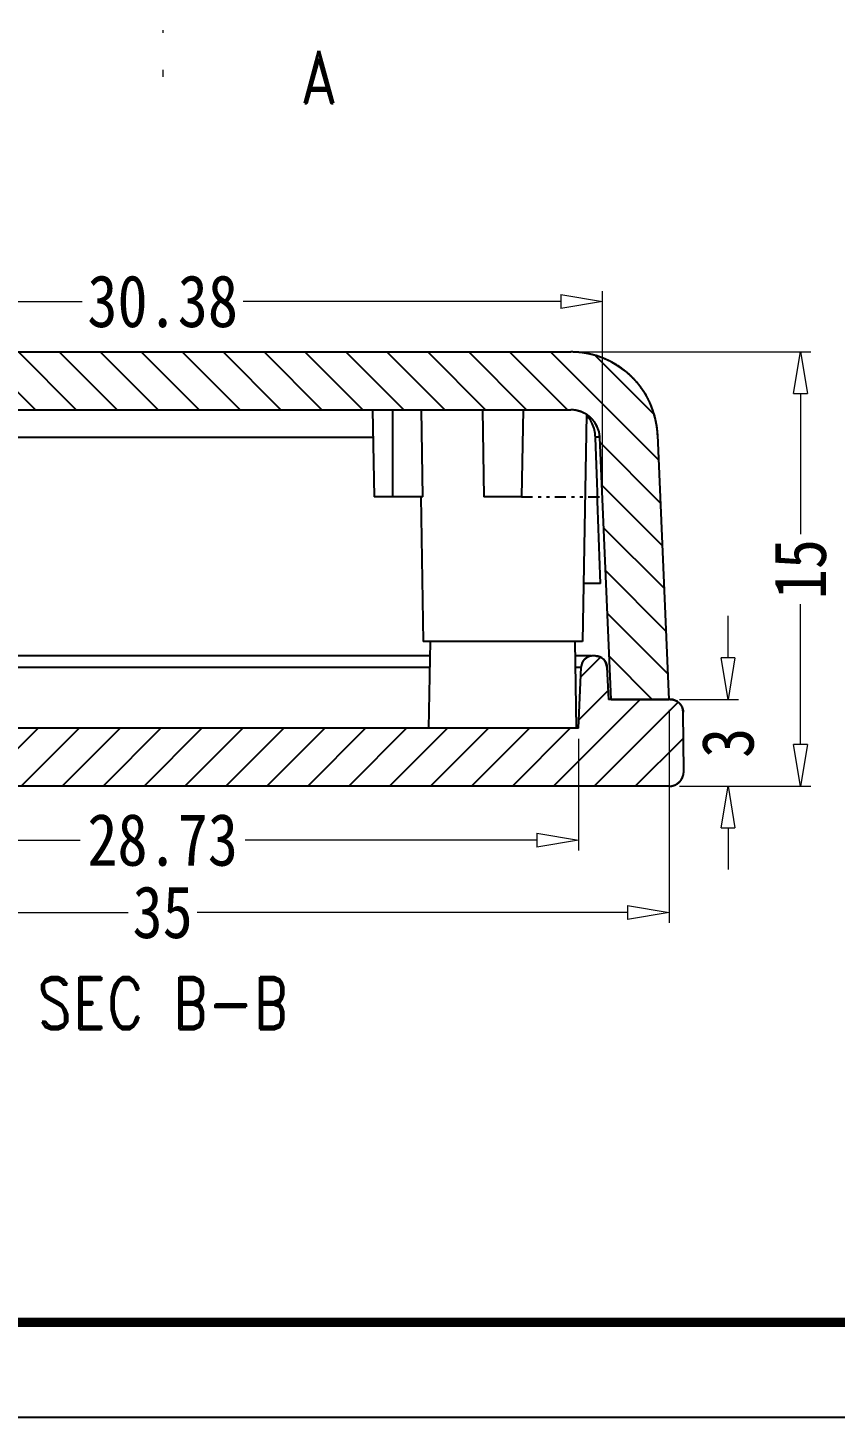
# Model space of a CAD drawing. Header units: millimetres. Extents: x -315 to 1788, y -2932 to -1928.
# Drawn here: x -255.86 to -227.97, y -2932.11 to -2884.12 of the extents above; entities that cross this region are included whole.
import ezdxf
from ezdxf.enums import TextEntityAlignment as Align

# ---------------------------------------------------------------- set-up
doc = ezdxf.new("R2010")
doc.units = ezdxf.units.MM
doc.linetypes.add('DIVIDE', pattern=[31.75, 12.7, -6.35, 0, -6.35, 0, -6.35])
doc.layers.add('dim', color=3, linetype='Continuous', lineweight=9)
doc.layers.add('hatch', color=56, linetype='Continuous', lineweight=9)
doc.layers.add('from', color=7, linetype='Continuous')
doc.styles.add('FFS', font='SIMFANG.TTF', dxfattribs={"width": 0.85})
doc.styles.add('LongTou', font='romand.shx', dxfattribs={"width": 0.8, "bigfont": 'whgdtxt.shx'})
doc.dimstyles.new('YanXiu', dxfattribs={"dimtxt": 2.5, "dimasz": 2.2, "dimexe": 1, "dimexo": 0.6, "dimgap": 0.66, "dimtad": 0, "dimzin": 9, "dimdsep": 46, "dimtxsty": 'FFS', "dimblk": 'CLOSEDBLANK', "dimcen": 0, "dimclrd": 256, "dimclre": 131, "dimclrt": 42, "dimazin": 0, "dimtfac": 1, "dimtofl": 0, "dimtmove": 0, "dimatfit": 3, "dimldrblk": 'CLOSEDBLANK', "dimfxl": 0, "dimlwd": 5, "dimlwe": 5, "dimarcsym": 0})

# ---------------------------------------------------------------- blocks, each defined once
blk = doc.blocks.new('_ClosedBlank')
at = {"color": 0, "linetype": 'ByBlock', "lineweight": -2}
for p, q in [((-1, 0.167), (0, 0)), ((-1, 0.167), (-1, -0.167)), ((0, 0), (-1, -0.167))]:
    blk.add_line(p, q, dxfattribs=at)
blk = doc.blocks.new('*D80')
at = {"layer": 'Defpoints', "color": 0}
for p in [(-233.7, -2907.318, 0), (-231.669, -2907.318), (-233.7, -2910.318, 0)]:
    blk.add_point(p, dxfattribs=at)
at = {"layer": 'dim', "lineweight": 5}
for p, q in [((-231.669, -2905.878), (-231.669, -2904.438)), ((-231.669, -2911.758), (-231.669, -2913.198))]:
    blk.add_line(p, q, dxfattribs=at)
at = {"layer": 'dim', "color": 131, "lineweight": 5}
for p, q in [((-233.34, -2907.318), (-231.309, -2907.318)), ((-233.34, -2910.318), (-231.309, -2910.318))]:
    blk.add_line(p, q, dxfattribs=at)
at = {"layer": 'dim', "lineweight": 5, "xscale": 1.44, "yscale": 1.44, "zscale": 1.44}
for p, rotation in [((-231.669, -2907.318), 270), ((-231.669, -2910.318), 90)]:
    blk.add_blockref('_ClosedBlank', p, dxfattribs=dict(at, rotation=rotation))
at = {"layer": 'dim', "color": 42, "insert": (-231.669, -2908.818), "char_height": 1.8, "attachment_point": 5, "rotation": 90, "style": 'FFS'}
blk.add_mtext('3', dxfattribs=at)
blk = doc.blocks.new('*D81')
at = {"layer": 'Defpoints', "color": 0}
for p in [(-237.314, -2895.318, 0), (-229.169, -2895.318), (-233.7, -2910.318, 0)]:
    blk.add_point(p, dxfattribs=at)
at = {"layer": 'dim', "color": 131, "lineweight": 5}
for p, q in [((-236.954, -2895.318), (-228.809, -2895.318)), ((-233.34, -2910.318), (-228.809, -2910.318))]:
    blk.add_line(p, q, dxfattribs=at)
at = {"layer": 'dim', "lineweight": 5}
for p, q in [((-229.169, -2896.758), (-229.169, -2901.606)), ((-229.169, -2908.878), (-229.169, -2904.03))]:
    blk.add_line(p, q, dxfattribs=at)
at = {"layer": 'dim', "lineweight": 5, "xscale": 1.44, "yscale": 1.44, "zscale": 1.44}
for p, rotation in [((-229.169, -2895.318), 90), ((-229.169, -2910.318), 270)]:
    blk.add_blockref('_ClosedBlank', p, dxfattribs=dict(at, rotation=rotation))
at = {"layer": 'dim', "color": 42, "insert": (-229.169, -2902.818), "char_height": 1.8, "attachment_point": 5, "rotation": 90, "style": 'FFS'}
blk.add_mtext('15', dxfattribs=at)
blk = doc.blocks.new('*D84')
at = {"layer": 'Defpoints', "color": 0}
for p in [(-265.565, -2908.318, 0), (-236.835, -2908.318, 0), (-236.835, -2912.179)]:
    blk.add_point(p, dxfattribs=at)
at = {"layer": 'dim', "color": 131, "lineweight": 5}
for p, q in [((-265.565, -2908.678), (-265.565, -2912.539)), ((-236.835, -2908.678), (-236.835, -2912.539))]:
    blk.add_line(p, q, dxfattribs=at)
at = {"layer": 'dim', "lineweight": 5}
for p, q in [((-264.125, -2912.179), (-254.049, -2912.179)), ((-238.275, -2912.179), (-248.351, -2912.179))]:
    blk.add_line(p, q, dxfattribs=at)
at = {"layer": 'dim', "lineweight": 5, "xscale": 1.44, "yscale": 1.44, "zscale": 1.44, "rotation": 180}
blk.add_blockref('_ClosedBlank', (-265.565, -2912.179), dxfattribs=at)
at = {"layer": 'dim', "lineweight": 5, "xscale": 1.44, "yscale": 1.44, "zscale": 1.44}
blk.add_blockref('_ClosedBlank', (-236.835, -2912.179), dxfattribs=at)
at = {"layer": 'dim', "color": 42, "insert": (-251.2, -2912.179), "char_height": 1.8, "attachment_point": 5, "style": 'FFS'}
blk.add_mtext('28.73', dxfattribs=at)
blk = doc.blocks.new('*D85')
at = {"layer": 'Defpoints', "color": 0}
for p in [(-268.7, -2907.318, 0), (-233.7, -2907.318, 0), (-233.7, -2914.679)]:
    blk.add_point(p, dxfattribs=at)
at = {"layer": 'dim', "color": 131, "lineweight": 5}
for p, q in [((-268.7, -2907.678), (-268.7, -2915.039)), ((-233.7, -2907.678), (-233.7, -2915.039))]:
    blk.add_line(p, q, dxfattribs=at)
at = {"layer": 'dim', "lineweight": 5}
for p, q in [((-267.26, -2914.679), (-252.395, -2914.679)), ((-235.14, -2914.679), (-250.005, -2914.679))]:
    blk.add_line(p, q, dxfattribs=at)
at = {"layer": 'dim', "lineweight": 5, "xscale": 1.44, "yscale": 1.44, "zscale": 1.44, "rotation": 180}
blk.add_blockref('_ClosedBlank', (-268.7, -2914.679), dxfattribs=at)
at = {"layer": 'dim', "lineweight": 5, "xscale": 1.44, "yscale": 1.44, "zscale": 1.44}
blk.add_blockref('_ClosedBlank', (-233.7, -2914.679), dxfattribs=at)
at = {"layer": 'dim', "color": 42, "insert": (-251.2, -2914.679), "char_height": 1.8, "attachment_point": 5, "style": 'FFS'}
blk.add_mtext('35', dxfattribs=at)
blk = doc.blocks.new('*D88')
at = {"layer": 'Defpoints', "color": 0}
for p in [(-236.008, -2893.574), (-266.393, -2900.318), (-236.008, -2900.318)]:
    blk.add_point(p, dxfattribs=at)
at = {"layer": 'dim', "color": 131, "lineweight": 5}
for p, q in [((-266.393, -2899.958), (-266.393, -2893.214)), ((-236.008, -2899.958), (-236.008, -2893.214))]:
    blk.add_line(p, q, dxfattribs=at)
at = {"layer": 'dim', "lineweight": 5}
for p, q in [((-264.953, -2893.574), (-253.983, -2893.574)), ((-237.448, -2893.574), (-248.417, -2893.574))]:
    blk.add_line(p, q, dxfattribs=at)
at = {"layer": 'dim', "lineweight": 5, "xscale": 1.44, "yscale": 1.44, "zscale": 1.44, "rotation": 180}
blk.add_blockref('_ClosedBlank', (-266.393, -2893.574), dxfattribs=at)
at = {"layer": 'dim', "lineweight": 5, "xscale": 1.44, "yscale": 1.44, "zscale": 1.44}
blk.add_blockref('_ClosedBlank', (-236.008, -2893.574), dxfattribs=at)
at = {"layer": 'dim', "color": 42, "insert": (-251.2, -2893.574), "char_height": 1.8, "attachment_point": 5, "style": 'FFS'}
blk.add_mtext('30.38', dxfattribs=at)

msp = doc.modelspace()

# ---------------------------------------------------------------- hatches: boundary and pattern name
at = {"linetype": 'Continuous'}
h = msp.add_hatch(dxfattribs=at)
h.set_pattern_fill('DEFAULT__3', color=40, angle=135, style=0, pattern_type=0)
h.set_pattern_definition([(135, (185.5269, -3305.918), (-0.7071068, -0.7071068), [])])
edge = h.paths.add_edge_path()
edge.add_line((-235.702, -2907.318), (-233.7, -2907.318))
edge.add_line((-235.702, -2907.318), (-236.097, -2898.274))
edge.add_spline(control_points=[(-236.097, -2898.274), (-236.122, -2897.709), (-236.53, -2897.318), (-237.096, -2897.318)], knot_values=[0, 0, 0, 0, 1, 1, 1, 1], weights=[1, 0.814909, 0.814909, 1], degree=3, periodic=0)
edge.add_line((-265.304, -2897.318), (-237.096, -2897.318))
edge.add_spline(control_points=[(-266.303, -2898.274), (-266.279, -2897.709), (-265.87, -2897.318), (-265.304, -2897.318)], knot_values=[0, 0, 0, 0, 1, 1, 1, 1], weights=[1, 0.814909, 0.814909, 1], degree=3, periodic=0)
edge.add_line((-266.698, -2907.318), (-266.303, -2898.274))
edge.add_line((-268.7, -2907.318), (-266.698, -2907.318))
edge.add_line((-268.7, -2907.318), (-268.301, -2898.187))
edge.add_spline(control_points=[(-268.301, -2898.187), (-268.227, -2896.492), (-267.001, -2895.318), (-265.304, -2895.318)], knot_values=[0, 0, 0, 0, 1, 1, 1, 1], weights=[1, 0.814909, 0.814909, 1], degree=3, periodic=0)
edge.add_line((-265.304, -2895.318), (-237.096, -2895.318))
edge.add_spline(control_points=[(-234.099, -2898.187), (-234.173, -2896.492), (-235.399, -2895.318), (-237.096, -2895.318)], knot_values=[0, 0, 0, 0, 1, 1, 1, 1], weights=[1, 0.814909, 0.814909, 1], degree=3, periodic=0)
edge.add_line((-233.7, -2907.318), (-234.099, -2898.187))
h = msp.add_hatch(dxfattribs=at)
h.set_pattern_fill('DEFAULT__4', color=40, angle=225, style=0, pattern_type=0)
h.set_pattern_definition([(225, (185.5269, -3305.918), (0.7071068, -0.7071068), [])])
edge = h.paths.add_edge_path()
edge.add_line((-233.668, -2907.318), (-235.802, -2907.318))
edge.add_spline(control_points=[(-233.668, -2907.318), (-233.406, -2907.318), (-233.22, -2907.502), (-233.218, -2907.764)], knot_values=[0, 0, 0, 0, 1, 1, 1, 1], weights=[1, 0.80679, 0.80679, 1], degree=3, periodic=0)
edge.add_line((-233.2, -2909.814), (-233.218, -2907.764))
edge.add_spline(control_points=[(-233.7, -2910.318), (-233.405, -2910.318), (-233.198, -2910.108), (-233.2, -2909.814)], knot_values=[0, 0, 0, 0, 1, 1, 1, 1], weights=[1, 0.802676, 0.802676, 1], degree=3, periodic=0)
edge.add_line((-233.7, -2910.318), (-268.7, -2910.318))
edge.add_spline(control_points=[(-268.7, -2910.318), (-268.995, -2910.318), (-269.203, -2910.108), (-269.2, -2909.814)], knot_values=[0, 0, 0, 0, 1, 1, 1, 1], weights=[1, 0.802676, 0.802676, 1], degree=3, periodic=0)
edge.add_line((-269.2, -2909.814), (-269.182, -2907.764))
edge.add_spline(control_points=[(-268.732, -2907.318), (-268.994, -2907.318), (-269.18, -2907.502), (-269.182, -2907.764)], knot_values=[0, 0, 0, 0, 1, 1, 1, 1], weights=[1, 0.80679, 0.80679, 1], degree=3, periodic=0)
edge.add_line((-266.598, -2907.318), (-268.732, -2907.318))
edge.add_line((-266.549, -2906.2), (-266.598, -2907.318))
edge.add_spline(control_points=[(-266.15, -2905.818), (-266.376, -2905.818), (-266.539, -2905.974), (-266.549, -2906.2)], knot_values=[0, 0, 0, 0, 1, 1, 1, 1], weights=[1, 0.814909, 0.814909, 1], degree=3, periodic=0)
edge.add_line((-266.057, -2905.818), (-266.15, -2905.818))
edge.add_spline(control_points=[(-266.057, -2905.818), (-265.831, -2905.818), (-265.667, -2905.974), (-265.658, -2906.2)], knot_values=[0, 0, 0, 0, 1, 1, 1, 1], weights=[1, 0.814909, 0.814909, 1], degree=3, periodic=0)
edge.add_line((-265.565, -2908.318), (-265.658, -2906.2))
edge.add_line((-236.835, -2908.318), (-265.565, -2908.318))
edge.add_line((-236.835, -2908.318), (-236.743, -2906.2))
edge.add_spline(control_points=[(-236.343, -2905.818), (-236.569, -2905.818), (-236.733, -2905.974), (-236.743, -2906.2)], knot_values=[0, 0, 0, 0, 1, 1, 1, 1], weights=[1, 0.814909, 0.814909, 1], degree=3, periodic=0)
edge.add_line((-236.25, -2905.818), (-236.343, -2905.818))
edge.add_spline(control_points=[(-236.25, -2905.818), (-236.024, -2905.818), (-235.861, -2905.974), (-235.851, -2906.2)], knot_values=[0, 0, 0, 0, 1, 1, 1, 1], weights=[1, 0.814909, 0.814909, 1], degree=3, periodic=0)
edge.add_line((-235.851, -2906.2), (-235.802, -2907.318))

# ---------------------------------------------------------------- linework, layer by layer
at = {"color": 7, "linetype": 'Continuous'}
for p, q in [((-265.304, -2895.318, 0), (-237.096, -2895.318, 0)), ((-265.304, -2895.318, 0), (-237.096, -2895.318, 0)), ((-265.304, -2897.318, 0), (-237.096, -2897.318, 0)), ((-265.304, -2897.318, 0), (-237.096, -2897.318, 0)), ((-243.95, -2897.318, 0), (-243.898, -2900.318, 0)), ((-243.248, -2900.318, 0), (-243.248, -2897.318, 0)), ((-242.212, -2900.318, 0), (-242.253, -2897.318, 0)), ((-240.152, -2897.318, 0), (-240.1, -2900.318, 0)), ((-238.748, -2897.318, 0), (-238.8, -2900.318, 0)), ((-236.563, -2897.478, 0), (-236.7, -2905.318, 0)), ((-243.933, -2898.274, 0), (-260.914, -2898.274, 0)), ((-236.251, -2898.26, 0), (-236.25, -2898.28, 0)), ((-235.702, -2907.318, 0), (-236.097, -2898.274, 0)), ((-235.702, -2907.318, 0), (-236.097, -2898.274, 0)), ((-233.7, -2907.318, 0), (-234.099, -2898.187, 0)), ((-233.7, -2907.318, 0), (-234.099, -2898.187, 0)), ((-242.212, -2900.318, 0), (-243.898, -2900.318, 0)), ((-242.287, -2900.318, 0), (-242.2, -2905.318, 0)), ((-238.8, -2900.318, 0), (-240.1, -2900.318, 0)), ((-236.073, -2903.318, 0), (-236.665, -2903.318, 0)), ((-236.7, -2905.318, 0), (-242.2, -2905.318, 0)), ((-242.002, -2908.318, 0), (-241.95, -2905.318, 0)), ((-236.898, -2908.318, 0), (-236.95, -2905.318, 0)), ((-241.959, -2905.818, 0), (-266.15, -2905.818, 0)), ((-236.409, -2905.818, 0), (-236.941, -2905.818, 0)), ((-236.25, -2905.818, 0), (-236.343, -2905.818, 0)), ((-236.25, -2905.818, 0), (-236.343, -2905.818, 0)), ((-265.658, -2906.2, 0), (-241.965, -2906.2, 0)), ((-236.935, -2906.2, 0), (-236.743, -2906.2, 0)), ((-236.835, -2908.318, 0), (-236.743, -2906.2, 0)), ((-236.835, -2908.318, 0), (-236.743, -2906.2, 0)), ((-235.851, -2906.2, 0), (-235.802, -2907.318, 0)), ((-235.851, -2906.2, 0), (-235.802, -2907.318, 0)), ((-233.668, -2907.318, 0), (-235.802, -2907.318, 0)), ((-233.668, -2907.318, 0), (-235.802, -2907.318, 0)), ((-235.702, -2907.318, 0), (-233.7, -2907.318, 0)), ((-233.2, -2909.814, 0), (-233.218, -2907.764, 0)), ((-233.2, -2909.814, 0), (-233.218, -2907.764, 0)), ((-236.835, -2908.318, 0), (-265.565, -2908.318, 0)), ((-236.835, -2908.318, 0), (-265.565, -2908.318, 0)), ((-233.7, -2910.318, 0), (-268.7, -2910.318, 0)), ((-233.7, -2910.318, 0), (-268.7, -2910.318, 0))]:
    msp.add_line(p, q, dxfattribs=at)
at = {"color": 2, "linetype": 'DIVIDE', "ltscale": 0.03}
msp.add_line((-238.8, -2900.318), (-236.008, -2900.318), dxfattribs=at)
at = {"color": 7, "linetype": 'Continuous'}
for centre, radius, start, end in [((-237.096, -2898.318, 0), 3, 2.5, 90), ((-237.096, -2898.318, 0), 1, 2.5, 90), ((-236.343, -2906.218, 0), 0.4, 90, 177.5), ((-236.25, -2906.218, 0), 0.4, 2.5, 90), ((-233.668, -2907.768, 0), 0.45, 0.5, 90), ((-233.7, -2909.818, 0), 0.5, 270, 0.5)]:
    msp.add_arc(centre, radius, start, end, dxfattribs=at)
msp.add_ellipse((-236.389, -2925.963, 0), major_axis=(-2.692, 85.935), ratio=0.012354, start_param=-1.304521, end_param=-1.243193, dxfattribs=at)
for points, start_tangent, end_tangent in [([(-234.099, -2898.187, 0), (-234.1, -2898.155, 0), (-234.102, -2898.122, 0), (-234.105, -2898.089, 0), (-234.107, -2898.057, 0), (-234.11, -2898.024, 0), (-234.114, -2897.991, 0), (-234.118, -2897.958, 0), (-234.122, -2897.924, 0), (-234.126, -2897.891, 0), (-234.131, -2897.858, 0), (-234.137, -2897.824, 0), (-234.143, -2897.791, 0), (-234.149, -2897.757, 0), (-234.155, -2897.724, 0), (-234.162, -2897.69, 0), (-234.17, -2897.657, 0), (-234.177, -2897.623, 0), (-234.186, -2897.589, 0), (-234.194, -2897.556, 0), (-234.203, -2897.522, 0), (-234.213, -2897.488, 0), (-234.223, -2897.454, 0), (-234.233, -2897.421, 0), (-234.244, -2897.387, 0), (-234.255, -2897.353, 0), (-234.267, -2897.32, 0), (-234.279, -2897.286, 0), (-234.291, -2897.253, 0), (-234.304, -2897.219, 0), (-234.318, -2897.186, 0), (-234.331, -2897.153, 0), (-234.346, -2897.119, 0), (-234.36, -2897.086, 0), (-234.375, -2897.053, 0), (-234.391, -2897.02, 0), (-234.407, -2896.988, 0), (-234.423, -2896.955, 0), (-234.44, -2896.922, 0), (-234.458, -2896.89, 0), (-234.475, -2896.858, 0), (-234.493, -2896.826, 0), (-234.512, -2896.794, 0), (-234.531, -2896.762, 0), (-234.55, -2896.73, 0), (-234.57, -2896.699, 0), (-234.59, -2896.668, 0), (-234.611, -2896.637, 0), (-234.632, -2896.606, 0), (-234.653, -2896.576, 0), (-234.675, -2896.546, 0), (-234.698, -2896.516, 0), (-234.72, -2896.486, 0), (-234.743, -2896.456, 0), (-234.767, -2896.427, 0), (-234.791, -2896.398, 0), (-234.815, -2896.369, 0), (-234.839, -2896.341, 0), (-234.864, -2896.313, 0), (-234.89, -2896.285, 0), (-234.915, -2896.258, 0), (-234.941, -2896.23, 0), (-234.968, -2896.204, 0), (-234.994, -2896.177, 0), (-235.021, -2896.151, 0), (-235.049, -2896.125, 0), (-235.076, -2896.099, 0), (-235.104, -2896.074, 0), (-235.133, -2896.05, 0), (-235.161, -2896.025, 0), (-235.19, -2896.001, 0), (-235.219, -2895.977, 0), (-235.249, -2895.954, 0), (-235.278, -2895.931, 0), (-235.308, -2895.909, 0), (-235.339, -2895.886, 0), (-235.369, -2895.865, 0), (-235.4, -2895.843, 0), (-235.431, -2895.822, 0), (-235.462, -2895.802, 0), (-235.493, -2895.782, 0), (-235.525, -2895.762, 0), (-235.557, -2895.743, 0), (-235.589, -2895.724, 0), (-235.621, -2895.705, 0), (-235.653, -2895.687, 0), (-235.686, -2895.67, 0), (-235.719, -2895.653, 0), (-235.751, -2895.636, 0), (-235.784, -2895.62, 0), (-235.817, -2895.604, 0), (-235.851, -2895.589, 0), (-235.884, -2895.574, 0), (-235.918, -2895.559, 0), (-235.951, -2895.545, 0), (-235.985, -2895.531, 0), (-236.018, -2895.518, 0), (-236.052, -2895.505, 0), (-236.086, -2895.493, 0), (-236.12, -2895.481, 0), (-236.154, -2895.47, 0), (-236.188, -2895.459, 0), (-236.222, -2895.448, 0), (-236.256, -2895.438, 0), (-236.29, -2895.428, 0), (-236.324, -2895.419, 0), (-236.359, -2895.41, 0), (-236.393, -2895.402, 0), (-236.427, -2895.393, 0), (-236.461, -2895.386, 0), (-236.495, -2895.379, 0), (-236.529, -2895.372, 0), (-236.563, -2895.366, 0), (-236.597, -2895.36, 0), (-236.631, -2895.354, 0), (-236.665, -2895.349, 0), (-236.698, -2895.344, 0), (-236.732, -2895.34, 0), (-236.766, -2895.336, 0), (-236.799, -2895.333, 0), (-236.832, -2895.33, 0), (-236.866, -2895.327, 0), (-236.899, -2895.324, 0), (-236.932, -2895.322, 0), (-236.965, -2895.321, 0), (-236.998, -2895.32, 0), (-237.031, -2895.319, 0), (-237.063, -2895.318, 0), (-237.096, -2895.318, 0)], (-0.043619, 0.999048), (-1, 0)), ([(-236.097, -2898.274, 0), (-236.097, -2898.263, 0), (-236.098, -2898.253, 0), (-236.099, -2898.242, 0), (-236.1, -2898.231, 0), (-236.101, -2898.22, 0), (-236.102, -2898.209, 0), (-236.103, -2898.198, 0), (-236.105, -2898.187, 0), (-236.106, -2898.176, 0), (-236.108, -2898.165, 0), (-236.11, -2898.153, 0), (-236.111, -2898.142, 0), (-236.113, -2898.131, 0), (-236.116, -2898.12, 0), (-236.118, -2898.109, 0), (-236.12, -2898.097, 0), (-236.123, -2898.086, 0), (-236.126, -2898.075, 0), (-236.129, -2898.064, 0), (-236.132, -2898.053, 0), (-236.135, -2898.041, 0), (-236.138, -2898.03, 0), (-236.142, -2898.019, 0), (-236.145, -2898.008, 0), (-236.149, -2897.996, 0), (-236.153, -2897.985, 0), (-236.157, -2897.974, 0), (-236.161, -2897.963, 0), (-236.165, -2897.952, 0), (-236.17, -2897.941, 0), (-236.174, -2897.929, 0), (-236.179, -2897.918, 0), (-236.184, -2897.907, 0), (-236.189, -2897.896, 0), (-236.194, -2897.885, 0), (-236.2, -2897.874, 0), (-236.205, -2897.864, 0), (-236.211, -2897.853, 0), (-236.216, -2897.842, 0), (-236.222, -2897.831, 0), (-236.228, -2897.82, 0), (-236.235, -2897.81, 0), (-236.241, -2897.799, 0), (-236.247, -2897.789, 0), (-236.254, -2897.778, 0), (-236.261, -2897.768, 0), (-236.268, -2897.758, 0), (-236.275, -2897.747, 0), (-236.282, -2897.737, 0), (-236.289, -2897.727, 0), (-236.296, -2897.717, 0), (-236.304, -2897.707, 0), (-236.312, -2897.697, 0), (-236.32, -2897.688, 0), (-236.327, -2897.678, 0), (-236.336, -2897.668, 0), (-236.344, -2897.659, 0), (-236.352, -2897.65, 0), (-236.36, -2897.64, 0), (-236.369, -2897.631, 0), (-236.378, -2897.622, 0), (-236.386, -2897.613, 0), (-236.395, -2897.604, 0), (-236.404, -2897.596, 0), (-236.413, -2897.587, 0), (-236.423, -2897.578, 0), (-236.432, -2897.57, 0), (-236.441, -2897.562, 0), (-236.451, -2897.554, 0), (-236.461, -2897.546, 0), (-236.47, -2897.538, 0), (-236.48, -2897.53, 0), (-236.49, -2897.522, 0), (-236.5, -2897.515, 0), (-236.51, -2897.507, 0), (-236.52, -2897.5, 0), (-236.531, -2897.493, 0), (-236.541, -2897.486, 0), (-236.551, -2897.479, 0), (-236.562, -2897.473, 0), (-236.572, -2897.466, 0), (-236.583, -2897.46, 0), (-236.594, -2897.453, 0), (-236.604, -2897.447, 0), (-236.615, -2897.441, 0), (-236.626, -2897.435, 0), (-236.637, -2897.43, 0), (-236.648, -2897.424, 0), (-236.659, -2897.419, 0), (-236.67, -2897.413, 0), (-236.681, -2897.408, 0), (-236.692, -2897.403, 0), (-236.703, -2897.398, 0), (-236.714, -2897.394, 0), (-236.725, -2897.389, 0), (-236.737, -2897.385, 0), (-236.748, -2897.38, 0), (-236.759, -2897.376, 0), (-236.771, -2897.372, 0), (-236.782, -2897.368, 0), (-236.793, -2897.365, 0), (-236.805, -2897.361, 0), (-236.816, -2897.358, 0), (-236.827, -2897.355, 0), (-236.839, -2897.352, 0), (-236.85, -2897.349, 0), (-236.861, -2897.346, 0), (-236.873, -2897.343, 0), (-236.884, -2897.341, 0), (-236.896, -2897.338, 0), (-236.907, -2897.336, 0), (-236.918, -2897.334, 0), (-236.93, -2897.332, 0), (-236.941, -2897.33, 0), (-236.952, -2897.328, 0), (-236.963, -2897.327, 0), (-236.975, -2897.325, 0), (-236.986, -2897.324, 0), (-236.997, -2897.323, 0), (-237.008, -2897.322, 0), (-237.019, -2897.321, 0), (-237.03, -2897.32, 0), (-237.041, -2897.319, 0), (-237.052, -2897.319, 0), (-237.063, -2897.318, 0), (-237.074, -2897.318, 0), (-237.085, -2897.318, 0), (-237.096, -2897.318, 0)], (-0.043619, 0.999048), (-1, 0)), ([(-236.251, -2898.26, 0), (-236.282, -2898.017, 0), (-236.358, -2897.793, 0), (-236.474, -2897.602, 0), (-236.56, -2897.509, 0)], (-0.035507, 0.999369), (-0.735679, 0.67733)), ([(-236.097, -2898.274, 0), (-236.114, -2898.268, 0), (-236.166, -2898.263, 0), (-236.251, -2898.26, 0)], (-0.04477, 0.998997), (-0.999552, 0.029945)), ([(-236.343, -2905.818, 0), (-236.347, -2905.818, 0), (-236.352, -2905.818, 0), (-236.356, -2905.818, 0), (-236.36, -2905.818, 0), (-236.365, -2905.819, 0), (-236.369, -2905.819, 0), (-236.374, -2905.819, 0), (-236.378, -2905.819, 0), (-236.382, -2905.82, 0), (-236.387, -2905.82, 0), (-236.391, -2905.821, 0), (-236.396, -2905.821, 0), (-236.4, -2905.822, 0), (-236.405, -2905.823, 0), (-236.409, -2905.823, 0), (-236.414, -2905.824, 0), (-236.419, -2905.825, 0), (-236.423, -2905.826, 0), (-236.428, -2905.827, 0), (-236.432, -2905.828, 0), (-236.437, -2905.829, 0), (-236.441, -2905.83, 0), (-236.446, -2905.831, 0), (-236.45, -2905.833, 0), (-236.455, -2905.834, 0), (-236.459, -2905.835, 0), (-236.464, -2905.837, 0), (-236.468, -2905.838, 0), (-236.473, -2905.84, 0), (-236.478, -2905.841, 0), (-236.482, -2905.843, 0), (-236.487, -2905.845, 0), (-236.491, -2905.846, 0), (-236.496, -2905.848, 0), (-236.5, -2905.85, 0), (-236.504, -2905.852, 0), (-236.509, -2905.854, 0), (-236.513, -2905.856, 0), (-236.518, -2905.858, 0), (-236.522, -2905.86, 0), (-236.527, -2905.863, 0), (-236.531, -2905.865, 0), (-236.535, -2905.867, 0), (-236.54, -2905.87, 0), (-236.544, -2905.872, 0), (-236.548, -2905.875, 0), (-236.552, -2905.877, 0), (-236.557, -2905.88, 0), (-236.561, -2905.882, 0), (-236.565, -2905.885, 0), (-236.569, -2905.888, 0), (-236.573, -2905.891, 0), (-236.577, -2905.894, 0), (-236.581, -2905.897, 0), (-236.585, -2905.9, 0), (-236.589, -2905.903, 0), (-236.593, -2905.906, 0), (-236.597, -2905.909, 0), (-236.601, -2905.912, 0), (-236.605, -2905.915, 0), (-236.608, -2905.919, 0), (-236.612, -2905.922, 0), (-236.616, -2905.926, 0), (-236.62, -2905.929, 0), (-236.623, -2905.932, 0), (-236.627, -2905.936, 0), (-236.63, -2905.94, 0), (-236.634, -2905.943, 0), (-236.637, -2905.947, 0), (-236.64, -2905.951, 0), (-236.644, -2905.954, 0), (-236.647, -2905.958, 0), (-236.65, -2905.962, 0), (-236.653, -2905.966, 0), (-236.657, -2905.97, 0), (-236.66, -2905.974, 0), (-236.663, -2905.978, 0), (-236.666, -2905.982, 0), (-236.669, -2905.986, 0), (-236.671, -2905.99, 0), (-236.674, -2905.994, 0), (-236.677, -2905.998, 0), (-236.68, -2906.002, 0), (-236.682, -2906.006, 0), (-236.685, -2906.01, 0), (-236.687, -2906.015, 0), (-236.69, -2906.019, 0), (-236.692, -2906.023, 0), (-236.695, -2906.028, 0), (-236.697, -2906.032, 0), (-236.699, -2906.036, 0), (-236.701, -2906.041, 0), (-236.704, -2906.045, 0), (-236.706, -2906.049, 0), (-236.708, -2906.054, 0), (-236.71, -2906.058, 0), (-236.712, -2906.063, 0), (-236.713, -2906.067, 0), (-236.715, -2906.071, 0), (-236.717, -2906.076, 0), (-236.719, -2906.08, 0), (-236.72, -2906.085, 0), (-236.722, -2906.089, 0), (-236.723, -2906.094, 0), (-236.725, -2906.098, 0), (-236.726, -2906.103, 0), (-236.727, -2906.107, 0), (-236.729, -2906.112, 0), (-236.73, -2906.116, 0), (-236.731, -2906.121, 0), (-236.732, -2906.125, 0), (-236.733, -2906.13, 0), (-236.734, -2906.134, 0), (-236.735, -2906.139, 0), (-236.736, -2906.143, 0), (-236.737, -2906.148, 0), (-236.737, -2906.152, 0), (-236.738, -2906.157, 0), (-236.739, -2906.161, 0), (-236.739, -2906.165, 0), (-236.74, -2906.17, 0), (-236.741, -2906.174, 0), (-236.741, -2906.179, 0), (-236.741, -2906.183, 0), (-236.742, -2906.187, 0), (-236.742, -2906.192, 0), (-236.742, -2906.196, 0), (-236.743, -2906.2, 0)], (-1, 0), (-0.043619, -0.999048)), ([(-236.25, -2905.818, 0), (-236.246, -2905.818, 0), (-236.242, -2905.818, 0), (-236.237, -2905.818, 0), (-236.233, -2905.818, 0), (-236.229, -2905.819, 0), (-236.224, -2905.819, 0), (-236.22, -2905.819, 0), (-236.215, -2905.819, 0), (-236.211, -2905.82, 0), (-236.206, -2905.82, 0), (-236.202, -2905.821, 0), (-236.197, -2905.821, 0), (-236.193, -2905.822, 0), (-236.188, -2905.823, 0), (-236.184, -2905.823, 0), (-236.179, -2905.824, 0), (-236.175, -2905.825, 0), (-236.17, -2905.826, 0), (-236.166, -2905.827, 0), (-236.161, -2905.828, 0), (-236.157, -2905.829, 0), (-236.152, -2905.83, 0), (-236.148, -2905.831, 0), (-236.143, -2905.833, 0), (-236.139, -2905.834, 0), (-236.134, -2905.835, 0), (-236.129, -2905.837, 0), (-236.125, -2905.838, 0), (-236.12, -2905.84, 0), (-236.116, -2905.841, 0), (-236.111, -2905.843, 0), (-236.107, -2905.845, 0), (-236.102, -2905.846, 0), (-236.098, -2905.848, 0), (-236.093, -2905.85, 0), (-236.089, -2905.852, 0), (-236.084, -2905.854, 0), (-236.08, -2905.856, 0), (-236.076, -2905.858, 0), (-236.071, -2905.86, 0), (-236.067, -2905.863, 0), (-236.062, -2905.865, 0), (-236.058, -2905.867, 0), (-236.054, -2905.87, 0), (-236.05, -2905.872, 0), (-236.045, -2905.875, 0), (-236.041, -2905.877, 0), (-236.037, -2905.88, 0), (-236.033, -2905.882, 0), (-236.028, -2905.885, 0), (-236.024, -2905.888, 0), (-236.02, -2905.891, 0), (-236.016, -2905.894, 0), (-236.012, -2905.897, 0), (-236.008, -2905.9, 0), (-236.004, -2905.903, 0), (-236, -2905.906, 0), (-235.996, -2905.909, 0), (-235.993, -2905.912, 0), (-235.989, -2905.915, 0), (-235.985, -2905.919, 0), (-235.981, -2905.922, 0), (-235.978, -2905.926, 0), (-235.974, -2905.929, 0), (-235.97, -2905.932, 0), (-235.967, -2905.936, 0), (-235.963, -2905.94, 0), (-235.96, -2905.943, 0), (-235.956, -2905.947, 0), (-235.953, -2905.951, 0), (-235.95, -2905.954, 0), (-235.946, -2905.958, 0), (-235.943, -2905.962, 0), (-235.94, -2905.966, 0), (-235.937, -2905.97, 0), (-235.934, -2905.974, 0), (-235.931, -2905.978, 0), (-235.928, -2905.982, 0), (-235.925, -2905.986, 0), (-235.922, -2905.99, 0), (-235.919, -2905.994, 0), (-235.916, -2905.998, 0), (-235.914, -2906.002, 0), (-235.911, -2906.006, 0), (-235.908, -2906.01, 0), (-235.906, -2906.015, 0), (-235.903, -2906.019, 0), (-235.901, -2906.023, 0), (-235.899, -2906.028, 0), (-235.896, -2906.032, 0), (-235.894, -2906.036, 0), (-235.892, -2906.041, 0), (-235.89, -2906.045, 0), (-235.888, -2906.049, 0), (-235.886, -2906.054, 0), (-235.884, -2906.058, 0), (-235.882, -2906.063, 0), (-235.88, -2906.067, 0), (-235.878, -2906.071, 0), (-235.877, -2906.076, 0), (-235.875, -2906.08, 0), (-235.873, -2906.085, 0), (-235.872, -2906.089, 0), (-235.87, -2906.094, 0), (-235.869, -2906.098, 0), (-235.867, -2906.103, 0), (-235.866, -2906.107, 0), (-235.865, -2906.112, 0), (-235.864, -2906.116, 0), (-235.862, -2906.121, 0), (-235.861, -2906.125, 0), (-235.86, -2906.13, 0), (-235.859, -2906.134, 0), (-235.858, -2906.139, 0), (-235.858, -2906.143, 0), (-235.857, -2906.148, 0), (-235.856, -2906.152, 0), (-235.855, -2906.157, 0), (-235.855, -2906.161, 0), (-235.854, -2906.165, 0), (-235.853, -2906.17, 0), (-235.853, -2906.174, 0), (-235.852, -2906.179, 0), (-235.852, -2906.183, 0), (-235.852, -2906.187, 0), (-235.851, -2906.192, 0), (-235.851, -2906.196, 0), (-235.851, -2906.2, 0)], (1, 0), (0.043619, -0.999048)), ([(-233.668, -2907.318, 0), (-233.663, -2907.318, 0), (-233.658, -2907.318, 0), (-233.653, -2907.318, 0), (-233.648, -2907.318, 0), (-233.643, -2907.319, 0), (-233.638, -2907.319, 0), (-233.633, -2907.319, 0), (-233.628, -2907.32, 0), (-233.623, -2907.32, 0), (-233.617, -2907.321, 0), (-233.612, -2907.321, 0), (-233.607, -2907.322, 0), (-233.602, -2907.323, 0), (-233.597, -2907.324, 0), (-233.592, -2907.324, 0), (-233.586, -2907.325, 0), (-233.581, -2907.326, 0), (-233.576, -2907.327, 0), (-233.571, -2907.329, 0), (-233.566, -2907.33, 0), (-233.56, -2907.331, 0), (-233.555, -2907.332, 0), (-233.55, -2907.334, 0), (-233.545, -2907.335, 0), (-233.539, -2907.337, 0), (-233.534, -2907.338, 0), (-233.529, -2907.34, 0), (-233.524, -2907.342, 0), (-233.519, -2907.343, 0), (-233.513, -2907.345, 0), (-233.508, -2907.347, 0), (-233.503, -2907.349, 0), (-233.498, -2907.351, 0), (-233.493, -2907.353, 0), (-233.488, -2907.356, 0), (-233.483, -2907.358, 0), (-233.477, -2907.36, 0), (-233.472, -2907.363, 0), (-233.467, -2907.365, 0), (-233.462, -2907.368, 0), (-233.457, -2907.37, 0), (-233.452, -2907.373, 0), (-233.447, -2907.376, 0), (-233.442, -2907.379, 0), (-233.437, -2907.381, 0), (-233.433, -2907.384, 0), (-233.428, -2907.387, 0), (-233.423, -2907.391, 0), (-233.418, -2907.394, 0), (-233.413, -2907.397, 0), (-233.409, -2907.4, 0), (-233.404, -2907.404, 0), (-233.399, -2907.407, 0), (-233.395, -2907.41, 0), (-233.39, -2907.414, 0), (-233.386, -2907.418, 0), (-233.381, -2907.421, 0), (-233.377, -2907.425, 0), (-233.372, -2907.429, 0), (-233.368, -2907.432, 0), (-233.364, -2907.436, 0), (-233.359, -2907.44, 0), (-233.355, -2907.444, 0), (-233.351, -2907.448, 0), (-233.347, -2907.452, 0), (-233.343, -2907.457, 0), (-233.339, -2907.461, 0), (-233.335, -2907.465, 0), (-233.331, -2907.469, 0), (-233.327, -2907.474, 0), (-233.324, -2907.478, 0), (-233.32, -2907.483, 0), (-233.316, -2907.487, 0), (-233.313, -2907.492, 0), (-233.309, -2907.496, 0), (-233.306, -2907.501, 0), (-233.302, -2907.505, 0), (-233.299, -2907.51, 0), (-233.296, -2907.515, 0), (-233.293, -2907.52, 0), (-233.29, -2907.524, 0), (-233.286, -2907.529, 0), (-233.284, -2907.534, 0), (-233.281, -2907.539, 0), (-233.278, -2907.544, 0), (-233.275, -2907.549, 0), (-233.272, -2907.554, 0), (-233.27, -2907.559, 0), (-233.267, -2907.564, 0), (-233.264, -2907.569, 0), (-233.262, -2907.574, 0), (-233.26, -2907.579, 0), (-233.257, -2907.584, 0), (-233.255, -2907.589, 0), (-233.253, -2907.594, 0), (-233.251, -2907.599, 0), (-233.249, -2907.605, 0), (-233.247, -2907.61, 0), (-233.245, -2907.615, 0), (-233.243, -2907.62, 0), (-233.241, -2907.625, 0), (-233.239, -2907.631, 0), (-233.238, -2907.636, 0), (-233.236, -2907.641, 0), (-233.235, -2907.646, 0), (-233.233, -2907.651, 0), (-233.232, -2907.657, 0), (-233.231, -2907.662, 0), (-233.229, -2907.667, 0), (-233.228, -2907.672, 0), (-233.227, -2907.677, 0), (-233.226, -2907.683, 0), (-233.225, -2907.688, 0), (-233.224, -2907.693, 0), (-233.223, -2907.698, 0), (-233.223, -2907.703, 0), (-233.222, -2907.708, 0), (-233.221, -2907.714, 0), (-233.221, -2907.719, 0), (-233.22, -2907.724, 0), (-233.22, -2907.729, 0), (-233.219, -2907.734, 0), (-233.219, -2907.739, 0), (-233.219, -2907.744, 0), (-233.218, -2907.749, 0), (-233.218, -2907.754, 0), (-233.218, -2907.759, 0), (-233.218, -2907.764, 0)], (1, 0), (0.008727, -0.999962)), ([(-233.7, -2910.318, 0), (-233.694, -2910.318, 0), (-233.689, -2910.318, 0), (-233.683, -2910.318, 0), (-233.678, -2910.317, 0), (-233.672, -2910.317, 0), (-233.666, -2910.317, 0), (-233.661, -2910.316, 0), (-233.655, -2910.316, 0), (-233.649, -2910.315, 0), (-233.643, -2910.315, 0), (-233.638, -2910.314, 0), (-233.632, -2910.313, 0), (-233.626, -2910.312, 0), (-233.62, -2910.312, 0), (-233.614, -2910.311, 0), (-233.609, -2910.309, 0), (-233.603, -2910.308, 0), (-233.597, -2910.307, 0), (-233.591, -2910.306, 0), (-233.585, -2910.305, 0), (-233.579, -2910.303, 0), (-233.574, -2910.302, 0), (-233.568, -2910.3, 0), (-233.562, -2910.298, 0), (-233.556, -2910.297, 0), (-233.55, -2910.295, 0), (-233.544, -2910.293, 0), (-233.538, -2910.291, 0), (-233.533, -2910.289, 0), (-233.527, -2910.287, 0), (-233.521, -2910.285, 0), (-233.515, -2910.282, 0), (-233.509, -2910.28, 0), (-233.504, -2910.278, 0), (-233.498, -2910.275, 0), (-233.492, -2910.273, 0), (-233.486, -2910.27, 0), (-233.481, -2910.267, 0), (-233.475, -2910.264, 0), (-233.469, -2910.261, 0), (-233.464, -2910.259, 0), (-233.458, -2910.255, 0), (-233.453, -2910.252, 0), (-233.447, -2910.249, 0), (-233.441, -2910.246, 0), (-233.436, -2910.242, 0), (-233.431, -2910.239, 0), (-233.425, -2910.236, 0), (-233.42, -2910.232, 0), (-233.414, -2910.228, 0), (-233.409, -2910.225, 0), (-233.404, -2910.221, 0), (-233.399, -2910.217, 0), (-233.394, -2910.213, 0), (-233.389, -2910.209, 0), (-233.383, -2910.205, 0), (-233.378, -2910.201, 0), (-233.374, -2910.197, 0), (-233.369, -2910.192, 0), (-233.364, -2910.188, 0), (-233.359, -2910.184, 0), (-233.354, -2910.179, 0), (-233.35, -2910.175, 0), (-233.345, -2910.17, 0), (-233.34, -2910.165, 0), (-233.336, -2910.161, 0), (-233.331, -2910.156, 0), (-233.327, -2910.151, 0), (-233.323, -2910.146, 0), (-233.319, -2910.141, 0), (-233.314, -2910.136, 0), (-233.31, -2910.131, 0), (-233.306, -2910.126, 0), (-233.302, -2910.121, 0), (-233.298, -2910.116, 0), (-233.295, -2910.11, 0), (-233.291, -2910.105, 0), (-233.287, -2910.1, 0), (-233.284, -2910.095, 0), (-233.28, -2910.089, 0), (-233.277, -2910.084, 0), (-233.273, -2910.078, 0), (-233.27, -2910.073, 0), (-233.267, -2910.067, 0), (-233.263, -2910.062, 0), (-233.26, -2910.056, 0), (-233.257, -2910.05, 0), (-233.254, -2910.045, 0), (-233.252, -2910.039, 0), (-233.249, -2910.033, 0), (-233.246, -2910.028, 0), (-233.244, -2910.022, 0), (-233.241, -2910.016, 0), (-233.239, -2910.01, 0), (-233.236, -2910.005, 0), (-233.234, -2909.999, 0), (-233.232, -2909.993, 0), (-233.23, -2909.987, 0), (-233.228, -2909.981, 0), (-233.226, -2909.975, 0), (-233.224, -2909.97, 0), (-233.222, -2909.964, 0), (-233.22, -2909.958, 0), (-233.218, -2909.952, 0), (-233.217, -2909.946, 0), (-233.215, -2909.94, 0), (-233.214, -2909.934, 0), (-233.212, -2909.928, 0), (-233.211, -2909.923, 0), (-233.21, -2909.917, 0), (-233.209, -2909.911, 0), (-233.208, -2909.905, 0), (-233.207, -2909.899, 0), (-233.206, -2909.893, 0), (-233.205, -2909.888, 0), (-233.204, -2909.882, 0), (-233.203, -2909.876, 0), (-233.203, -2909.87, 0), (-233.202, -2909.864, 0), (-233.202, -2909.859, 0), (-233.201, -2909.853, 0), (-233.201, -2909.847, 0), (-233.201, -2909.842, 0), (-233.2, -2909.836, 0), (-233.2, -2909.83, 0), (-233.2, -2909.825, 0), (-233.2, -2909.819, 0), (-233.2, -2909.814, 0)], (1, 0), (-0.008727, 0.999962))]:
    msp.add_spline(points, degree=3, dxfattribs=dict(at, start_tangent=start_tangent, end_tangent=end_tangent))
at = {"layer": 'from', "elevation": 0}
msp.add_lwpolyline([(-315.187, -2932.114), (-125.224, -2932.114), (-125.224, -2800.107), (-315.187, -2800.107)], close=True, dxfattribs=at)
at = {"layer": 'from', "const_width": 0.327, "elevation": 0}
msp.add_lwpolyline([(-311.913, -2928.84), (-311.913, -2803.381), (-128.498, -2803.381), (-128.498, -2928.84), (-311.913, -2928.84)], dxfattribs=at)
at = {"layer": 'hatch', "color": 2, "linetype": 'DIVIDE', "ltscale": 0.2}
msp.add_line((-251.2, -2813.519), (-251.2, -2885.819, 0), dxfattribs=at)
at = {"layer": 'hatch', "color": 2, "elevation": 0}
msp.add_lwpolyline([(-251.2, -2885.819, 0, 0, 0), (-249.4, -2885.819, 0.54, 0, 0), (-247.6, -2885.819, 0, 0, 0)], format="xyseb", dxfattribs=at)

# ---------------------------------------------------------------- texts
at = {"layer": 'hatch', "color": 6, "style": 'LongTou', "width": 0.8}
for s, p in [('A', (-245.8, -2885.819)), ('SEC B-B', (-251.2, -2917.815))]:
    msp.add_text(s, height=1.8, dxfattribs=at).set_placement(p, align=Align.MIDDLE)

# ---------------------------------------------------------------- dimensions: what is measured, and where the dimension line sits
at = {"layer": 'dim'}
for base, p1, p2, picture, middle in [((-236.0076, -2893.5736), (-266.3925, -2900.3179), (-236.0076, -2900.3179), '*D88', (-251.2001, -2893.5736)), ((-233.7, -2914.679), (-268.7, -2907.318, 0), (-233.7, -2907.318, 0), '*D85', (-251.2, -2914.679)), ((-236.835, -2912.179), (-265.565, -2908.318, 0), (-236.835, -2908.318, 0), '*D84', (-251.2, -2912.179))]:
    dim = msp.add_linear_dim(base=base, p1=p1, p2=p2, dimstyle='YanXiu', override={"dimtxt": 1.8, "dimasz": 1.44, "dimexe": 0.35982, "dimexo": 0.35982, "dimgap": 0.35982, "dimzin": 8}, dxfattribs=at)
    dim.commit()
    dim.dimension.update_dxf_attribs({"geometry": picture, "text_midpoint": middle})
for base, p2, picture, middle in [((-229.169, -2895.318), (-237.314, -2895.318, 0), '*D81', (-229.169, -2902.818)), ((-231.669, -2907.318), (-233.7, -2907.318, 0), '*D80', (-231.669, -2908.818))]:
    dim = msp.add_linear_dim(base=base, p1=(-233.7, -2910.318, 0), p2=p2, angle=90, dimstyle='YanXiu', override={"dimtxt": 1.8, "dimasz": 1.44, "dimexe": 0.35982, "dimexo": 0.35982, "dimgap": 0.35982, "dimzin": 8}, dxfattribs=at)
    dim.commit()
    dim.dimension.update_dxf_attribs({"geometry": picture, "text_midpoint": middle})

doc.saveas('drawing.dxf')
